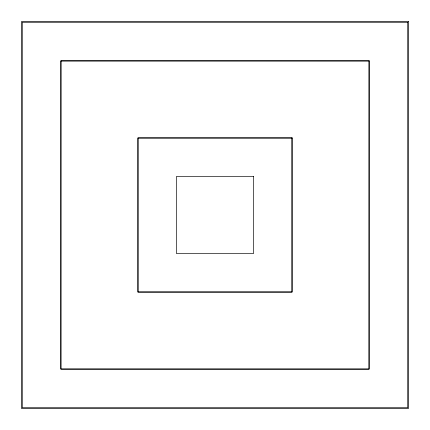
<?xml version="1.0" encoding="UTF-8"?>
<svg xmlns="http://www.w3.org/2000/svg" width="430" height="430" viewBox="0 0 430 430"><rect width="100%" height="100%" fill="white"/><g stroke="black" fill="none" stroke-linecap="round" stroke-linejoin="round"><path stroke-width="0.64" d="M61.033 60.979L60.969 368.967L368.951 368.994L369.015 61.006L61.033 60.979M408.5 21.5L21.5 21.5L21.5 408.5L408.5 408.5L408.5 21.5M407.731 22.269L22.269 22.269L22.269 407.731L407.731 407.731L407.731 22.269M369.182 60.818L60.818 60.818L60.818 369.182L369.182 369.182L369.182 60.818M292.094 137.906L137.906 137.906L137.906 292.094L292.094 292.094L292.094 137.906M291.975 138.025L138.025 138.025L138.025 291.975L291.975 291.975L291.975 138.025M253.544 176.456L176.456 176.456L176.456 253.544L253.544 253.544L253.544 176.456"/></g></svg>
